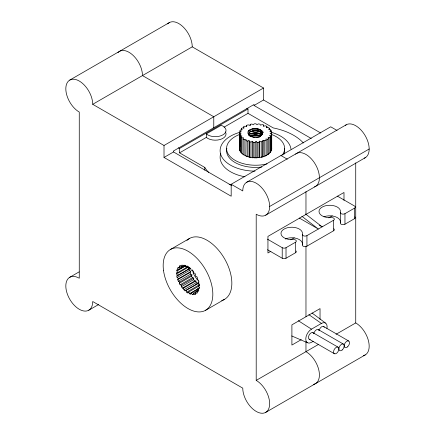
<?xml version="1.0" encoding="UTF-8"?>
<svg xmlns="http://www.w3.org/2000/svg" width="435" height="435" viewBox="0 0 435 435"><rect width="100%" height="100%" fill="white"/><g stroke="black" fill="none" stroke-linecap="round" stroke-linejoin="round"><path stroke-width="0.65" d="M260.391 135.867L260.391 136.193A6.802 4.105 -3.8 0 1 259.097 136.829M195.924 280.939L183.624 288.035L182.412 288.106A16.133 9.314 60 0 1 181.373 286.741L181.455 285.191L193.754 278.095L193.667 279.64A16.133 9.314 60 0 0 194.706 281.005L195.924 280.939L196.185 282.658A16.133 9.314 60 0 0 197.359 283.778L198.371 283.267L198.958 285.055A16.133 9.314 60 0 0 199.371 285.338M197.006 290.988L193.493 293.016L193.401 294.56A16.133 9.314 60 0 1 192.286 294.522L191.166 292.934L198.779 288.541M245.824 140.51A16.133 9.314 0 0 0 247.27 141.076L247.27 156.442L245.824 155.877L246.009 139.385L244.095 139.63A16.133 9.314 0 0 1 242.942 138.874L243.6 137.808L241.642 137.775A16.133 9.314 0 0 1 240.854 136.878L241.952 135.938L240.071 135.622A16.133 9.314 0 0 1 239.69 134.638L241.159 133.893L239.473 133.311A16.133 9.314 0 0 1 239.527 132.305L241.273 131.794L239.892 130.989A16.133 9.314 0 0 1 240.376 130.022L242.284 129.777L241.294 128.803A16.133 9.314 0 0 1 242.181 127.933L244.138 127.966L243.595 126.884A16.133 9.314 0 0 1 244.829 126.172L246.71 126.482L246.65 125.356A16.133 9.314 0 0 1 248.151 124.84L249.837 125.416L250.272 124.312A16.133 9.314 0 0 1 251.947 124.029L253.333 124.829L254.225 123.823A16.133 9.314 0 0 1 255.965 123.79L256.965 124.763L258.265 123.915A16.133 9.314 0 0 1 259.967 124.138L260.516 125.22L262.136 124.589A16.133 9.314 0 0 1 263.692 125.046L263.757 126.177L265.6 125.791A16.133 9.314 0 0 1 266.911 126.46L266.911 127.798M247.27 141.076L249.016 140.565L249.326 141.679A16.133 9.314 0 0 0 250.968 142.022L252.436 141.277L253.219 142.316A16.133 9.314 0 0 0 254.953 142.408L256.057 141.473L257.259 142.365L257.259 157.736L258.124 157.671L258.983 157.579L258.983 142.207L259.651 141.147L261.196 141.837L261.196 157.204L262.8 156.807L262.985 140.315L264.784 140.761A16.133 9.314 0 0 0 266.166 140.141L265.861 139.026L267.797 139.2A16.133 9.314 0 0 0 268.863 138.406L268.09 137.368L270.037 137.259A16.133 9.314 0 0 0 270.733 136.334L269.531 135.437L271.375 135.057A16.133 9.314 0 0 0 271.647 134.062L270.102 133.366L271.723 132.729A16.133 9.314 0 0 0 271.554 131.723L269.76 131.278L271.054 130.424A16.133 9.314 0 0 0 270.461 129.478L268.531 129.298L269.417 128.292A16.133 9.314 0 0 0 268.433 127.46L266.486 127.564L266.911 126.46M183.211 265.921L181.455 266.938L181.373 265.29A16.133 9.314 60 0 1 182.412 265.132L183.624 266.601L183.891 265.181A16.133 9.314 60 0 1 185.06 265.415L186.071 267.095L187.828 266.079M181.455 285.191L180.112 284.811A16.133 9.314 60 0 1 179.269 283.288L179.693 282.01L191.993 274.915L190.606 274.11A16.133 9.314 60 0 1 190.013 272.517L190.753 271.592L189.41 270.423A16.133 9.314 60 0 1 189.105 268.863L190.111 268.351L176.811 275.964A16.133 9.314 60 0 0 177.116 277.519L178.459 278.694L190.753 271.592M179.269 283.288L191.563 276.187L191.993 274.915M191.166 292.934L190.737 294.207A16.133 9.314 60 0 1 189.524 293.777L188.638 292.037L199.181 285.947M254.953 142.408L254.953 157.774L254.083 157.742A16.133 9.314 0 0 1 239.892 146.361L239.913 146.296M186.071 267.095L186.664 265.992A16.133 9.314 60 0 1 187.893 266.611L188.638 268.39L189.812 267.715M179.693 282.01L178.312 281.211A16.133 9.314 60 0 1 177.714 279.618L178.459 278.694M198.371 283.267L186.071 290.368L186.664 292.151A16.133 9.314 60 0 0 187.893 292.956L188.638 292.037M198.741 289.721L196.984 290.738L198.36 291.325A16.133 9.314 60 0 0 198.811 290.265L197.93 288.525L199.219 288.677A16.133 9.314 60 0 0 199.371 287.35L198.257 285.762L199.371 285.469A16.133 9.314 60 0 0 199.219 283.963L197.93 282.63L198.811 281.907A16.133 9.314 60 0 0 198.36 280.319L196.984 279.324L197.572 278.215A16.133 9.314 60 0 0 196.848 276.644L195.473 276.051L195.728 274.626A16.133 9.314 60 0 0 194.782 273.169L193.493 273.011L193.401 271.364A16.133 9.314 60 0 0 192.286 270.113L191.166 270.401L190.737 268.634A16.133 9.314 60 0 0 189.524 267.672L188.638 268.39M69.758 80.089L169.286 22.625M369.179 149.009L269.651 206.467A19.015 10.978 60 0 1 256.204 214.232L256.204 380.386A19.009 10.978 60 0 1 269.651 403.675A19.009 10.978 60 0 1 256.204 411.434A19.009 10.978 60 0 1 242.763 388.15L92.709 301.515A19.009 10.978 60 0 1 79.262 309.28A19.009 10.978 60 0 1 65.821 285.991A19.009 10.978 60 0 1 79.262 278.231L79.262 112.072A19.009 10.978 60 0 1 65.821 88.789A19.009 10.978 60 0 1 79.262 81.03A19.009 10.978 60 0 1 92.709 104.313L192.237 46.849L263.539 88.017L263.539 99.979L320.78 133.028M92.709 104.313L164.011 145.48L263.539 88.017M164.011 145.48L164.011 157.443L173.516 151.956L231.338 185.337M178.377 147.791L179.552 148.471L247.999 108.957L247.999 113.345L273.251 127.923A53.771 31.048 0 0 1 303.342 142.963M173.516 151.956L173.516 150.967L254.035 104.482L254.035 105.471L263.539 99.979M206.326 133.893L221.225 125.291A10.755 6.21 0 0 1 222.899 134.861A10.755 6.21 0 0 1 206.326 133.893L206.326 137.406L179.552 152.859L179.552 148.471M224.134 127.123L247.999 113.345M69.758 277.291L79.126 271.88M164.011 157.443L231.181 196.223L231.181 184.261L330.709 126.797L337.076 130.473M246.699 182.238L346.227 124.78M170.444 249.478L189.459 238.5M88.773 310.22L98.723 304.473M265.714 215.173L365.242 157.715M183.211 266.057L179.693 268.085L179.269 266.318L180.438 265.644M185.484 265.916L178.459 269.972L177.714 268.194L179.47 267.177M183.624 266.601L185.386 265.584M188.355 266.394L177.817 272.479L176.811 270.798L185.005 266.068M177.817 275.447L176.605 273.974L188.317 267.215M176.811 275.964L189.105 268.863M177.116 277.519L189.41 270.423M177.714 279.618L190.013 272.517M178.312 281.211L190.606 274.11M180.112 284.811L192.411 277.715L193.754 278.095M181.373 286.741L193.667 279.64M182.412 288.106L194.706 281.005M186.071 290.368L185.06 290.874A16.133 9.314 60 0 1 183.891 289.759L196.185 282.658M197.93 282.63L199.105 281.956M185.06 290.874L197.359 283.778M186.664 292.151L198.958 285.055M198.257 285.762L199.426 285.088M187.893 292.956L189.067 292.276M197.93 288.525L199.687 287.508M189.524 293.777L198.306 288.704M193.493 293.016L194.782 294.348A16.133 9.314 60 0 0 195.728 293.984L195.473 292.266L197.229 291.254M192.286 294.522L194.043 293.505M194.782 294.348L195.951 293.668M270.869 251.283L267.944 252.974L267.944 236.384L343.993 192.477L343.993 200.443M290.759 239.805L294.272 237.776M328.784 217.848L332.296 215.825M267.509 239.206L282.217 247.7A2.686 1.55 0 0 0 286.018 247.7L295.528 242.208A2.686 1.55 0 0 0 296.028 240.419A2.686 1.55 0 0 0 293.244 239.576A10.755 6.21 0 0 1 280.983 233.72A10.755 6.21 0 0 1 292.233 227.228A10.755 6.21 0 0 1 302.368 234.307A2.686 1.55 0 0 0 303.831 235.917A2.686 1.55 0 0 0 306.936 235.623L333.553 220.257A2.686 1.55 0 0 0 334.053 218.462A2.686 1.55 0 0 0 331.269 217.62A10.755 6.21 0 0 1 319.007 211.769A10.755 6.21 0 0 1 330.257 205.271A10.755 6.21 0 0 1 340.393 212.351A2.686 1.55 0 0 0 341.856 213.96A2.686 1.55 0 0 0 344.955 213.672L354.465 208.18A2.686 1.55 0 0 0 354.465 205.989L337.397 196.136M267.509 249.739L282.217 258.238A2.686 1.55 0 0 0 286.018 258.238L295.528 252.746A2.686 1.55 0 0 0 296.028 250.957M285.278 238.994A10.755 6.21 0 0 1 297.208 238.625A10.755 6.21 0 0 1 302.368 244.845A2.686 1.55 0 0 0 303.831 246.449A2.686 1.55 0 0 0 306.936 246.161L333.553 230.795A2.686 1.55 0 0 0 333.852 228.805M323.934 216.788A10.755 6.21 0 0 1 335.559 216.788A10.755 6.21 0 0 1 340.393 222.889A2.686 1.55 0 0 0 341.856 224.498A2.686 1.55 0 0 0 344.955 224.21L354.465 218.718A2.686 1.55 0 0 0 354.938 216.896M205.559 310.296L224.569 299.318M313.222 341.317L311.471 342.334A8.064 4.654 -60 0 1 305.767 339.039A8.064 4.654 -60 0 1 311.471 329.159L321.411 323.422A8.064 4.654 -60 0 1 326.93 328.485M301.281 339.637L291.901 345.053L291.901 324.858L320.04 308.611L320.04 319.382M256.204 380.386L318.409 344.471M336.037 334.297L355.732 322.928L355.732 162.875M265.714 412.375L365.242 354.911M250.973 133.877L250.81 133.3M250.973 136.073L250.81 135.497M250.968 131.685L250.81 131.109M251.093 133.529L252.028 133.284M251.093 135.72L252.028 135.481M254.486 128.57C257.341 128.548 261.565 129.222 262.3 132.517A6.775 3.91 0 0 1 254.589 136.971C251.517 137.226 246.292 134.709 248.195 131.185A8.118 4.687 0 0 1 252.496 128.771L254.257 128.575M252.496 128.771C256.356 128.146 261.43 128.787 263.479 132.566M252.496 130.968L257.183 130.908L260.114 131.745M252.496 133.164L257.183 133.099L260.114 133.936M252.496 135.356L255.601 135.138L258.711 135.633M177.817 272.479L176.605 272.549A16.133 9.314 60 0 0 176.605 273.974M178.459 269.972L177.116 269.597A16.133 9.314 60 0 0 176.811 270.798M291.749 335.95L307.436 342.731M254.035 105.471L311.27 138.515M246.819 108.277L247.999 108.957M280.945 155.529L287.312 159.205M319.252 225.172L322.145 226.842L305.642 214.047M299.247 218.011L318.338 229.038L301.841 216.244M179.552 152.859L204.803 167.437A53.771 31.048 0 0 0 208.61 172.342M231.181 184.261L242.763 190.943A19.015 10.978 60 0 1 256.204 183.184A19.015 10.978 60 0 1 269.651 206.467M323.645 326.544L348.701 341.007M318.241 329.572L343.378 344.085M312.89 332.634L338.055 347.157A3.763 2.175 -60 0 1 336.902 353.008A3.763 2.175 -60 0 1 333.64 351.127A3.763 2.175 -60 0 1 338.093 347.179M309.133 339.142L334.216 353.622M179.693 268.085L178.312 267.286A16.133 9.314 60 0 0 177.714 268.194M298.318 320.715L311.471 329.159M308.839 314.641L321.411 323.422M195.473 292.266L196.848 293.261A16.133 9.314 60 0 0 197.572 292.527L196.984 290.738M312.058 313.015L325.445 323.02M181.455 266.938L180.112 265.769A16.133 9.314 60 0 0 179.269 266.318M271.663 147.595L271.723 148.096A16.133 9.314 0 0 1 254.083 157.742L253.219 157.682L253.219 142.316M183.624 288.035L183.891 289.759M239.473 148.618L239.527 132.305M354.465 208.18L354.465 218.718M344.955 213.672L344.955 224.21M340.393 212.351L340.393 222.889M333.553 220.257L333.553 230.795M306.936 235.623L306.936 246.161M305.968 191.558L305.968 214.433M305.968 246.542L305.968 316.734M305.968 341.616L305.968 351.654A19.009 10.978 60 0 1 318.806 369.984A19.009 10.978 60 0 1 313.586 384.366M302.368 234.307L302.368 244.845M295.528 242.208L295.528 252.746M286.018 247.7L286.018 258.238M282.217 247.7L282.217 258.238M271.723 132.729L271.723 149.412M271.647 134.062L271.375 150.423L271.375 135.057M271.054 130.424L271.054 131.761M270.733 136.334L270.733 151.701L270.037 152.625L270.037 137.259M269.417 128.292L269.417 129.63M268.863 138.406L268.863 153.772L267.797 154.566L267.797 139.2M266.166 140.141L266.166 155.507L264.784 156.127L264.784 140.761M263.692 125.046L263.692 126.378M262.985 140.315L262.985 156.943M259.651 141.147L259.651 157.78M256.057 141.473L256.057 158.106M252.436 141.277L252.436 157.91M250.968 142.022L250.968 157.388L249.326 157.051L249.326 141.679M250.272 124.312L250.272 125.65M249.016 140.565L249.016 157.198M246.65 125.356L246.65 126.688M244.095 139.63L244.095 154.996L242.942 154.24L242.942 138.874M243.595 126.884L243.595 128.216M241.642 137.775L241.642 153.142L240.854 152.245L240.854 136.878M241.294 128.803L241.294 130.136M240.071 135.622L240.071 150.988L239.69 150.004L239.69 134.638M239.892 130.989L239.892 146.361M239.473 133.311L239.473 150.657M213.775 127.727L213.775 116.749L142.473 75.581A19.009 10.978 60 0 0 133.018 55.299A19.009 10.978 60 0 0 117.95 52.63M204.803 167.437L204.803 170.139M186.958 240.424A35.115 20.271 60 0 1 224.569 258.771A35.115 20.271 60 0 1 221.649 300.52M295.534 154.164A19.015 10.978 60 0 1 315.478 164.49A19.015 10.978 60 0 1 314.445 186.925M192.411 277.715A16.133 9.314 60 0 1 191.563 276.187M198.132 280.276A11.136 6.433 60 0 1 192.553 269.972M345.298 125.432A19.015 10.978 60 0 1 365.242 135.758A19.015 10.978 60 0 1 364.209 158.193M355.732 322.928A19.009 10.978 60 0 1 368.57 341.257A19.009 10.978 60 0 1 363.35 355.64M167.714 23.898A19.009 10.978 60 0 1 182.782 26.568A19.009 10.978 60 0 1 192.237 46.849M262.8 141.44A16.133 9.314 0 0 1 261.196 141.837M258.983 142.207A16.133 9.314 0 0 1 257.259 142.365M254.497 137.297A6.802 3.855 -4.3 0 1 249.19 134.991A6.802 3.855 -4.3 0 1 250.663 131.038M248.14 131.316A8.14 4.377 1.4 0 1 249.913 129.956M262.31 132.517A6.802 4.268 -0.5 0 1 262.31 133.697A6.802 4.171 -3.2 0 1 260.315 136.15M259.483 137.145A6.802 3.659 2.9 0 1 257.074 137.623M250.522 136.237A6.802 3.659 2.9 0 1 250.299 131.522M251.115 131.789A6.802 4.268 -0.6 0 1 258.167 131.006A6.802 4.268 -0.6 0 1 262.376 134.605M251.365 131.452A6.802 3.687 3.2 0 1 258.444 131.272A6.802 3.687 3.2 0 1 262.376 134.66M250.294 130.217A8.14 4.47 2.8 0 1 261.598 130.978M248.88 135.464A6.802 3.659 2.9 0 1 250.299 133.719M251.425 134.219A6.802 4.171 -3.2 0 1 261.772 135.437M249.076 134.915A6.802 3.888 -4.4 0 1 250.647 133.224M251.365 133.648A6.802 3.687 3.2 0 1 261.527 135.154M248.961 132.805A8.14 4.915 -2.9 0 1 261.517 131.865M249.897 136.198A6.802 3.659 2.9 0 1 250.299 135.916M251.425 136.416A6.802 4.171 -3.2 0 1 260.048 136.269M250.081 135.845A6.802 3.888 -4.4 0 1 250.647 135.421M250.962 135.541A6.802 3.687 3.2 0 1 255.677 134.73A6.802 3.926 4.4 0 1 258.749 135.328M258.705 135.383A6.802 4.105 3.8 0 1 260.108 136.03M248.961 135.002A8.14 4.915 -2.9 0 1 261.517 134.062M253.317 137.362A6.802 3.687 3.2 0 1 258.02 137.58M251 135.916A8.14 4.915 -2.9 0 1 260.032 135.557M231.431 184.984A53.771 31.048 0 0 1 229.147 184.282M225.45 131.935A10.755 6.21 0 0 1 220.072 139.543A10.755 6.21 0 0 1 206.326 137.406M244.997 176.806A35.491 20.488 0 0 1 220.752 153.376M254.97 171.151A35.491 20.488 0 0 1 220.991 155.197A35.491 20.488 0 0 1 239.718 132.343M271.489 132.343A35.491 20.488 0 0 1 291.004 149.205M284.343 148.281A29.036 16.764 0 0 1 283.973 154.229M261.772 167.045A29.036 16.764 0 0 1 226.858 148.281M271.875 134.584A29.036 16.764 0 0 1 282.293 155.067M267.03 163.881A29.036 16.764 0 0 1 229.952 156.328A29.036 16.764 0 0 1 239.902 134.366M319.159 330.649A3.763 2.175 -60 0 1 321.574 326.848A3.763 2.175 -60 0 1 324.254 327.289M313.842 333.71A3.763 2.175 -60 0 1 316.245 329.926A3.763 2.175 -60 0 1 318.926 330.344M310.188 339.365A3.763 2.175 -60 0 1 309.236 334.863A3.763 2.175 -60 0 1 313.608 333.438M163.484 270.249A35.115 20.271 60 0 0 203.651 311.177A35.115 20.271 60 0 0 196.87 258.227A35.115 20.271 60 0 0 163.484 270.249M342.225 349.936A3.763 2.175 -60 0 0 343.416 344.107A3.763 2.175 -60 0 0 338.963 348.054A3.763 2.175 -60 0 0 342.225 349.936M347.549 346.864A3.763 2.175 -60 0 0 348.739 341.035A3.763 2.175 -60 0 0 344.286 344.982A3.763 2.175 -60 0 0 347.549 346.864"/></g></svg>
